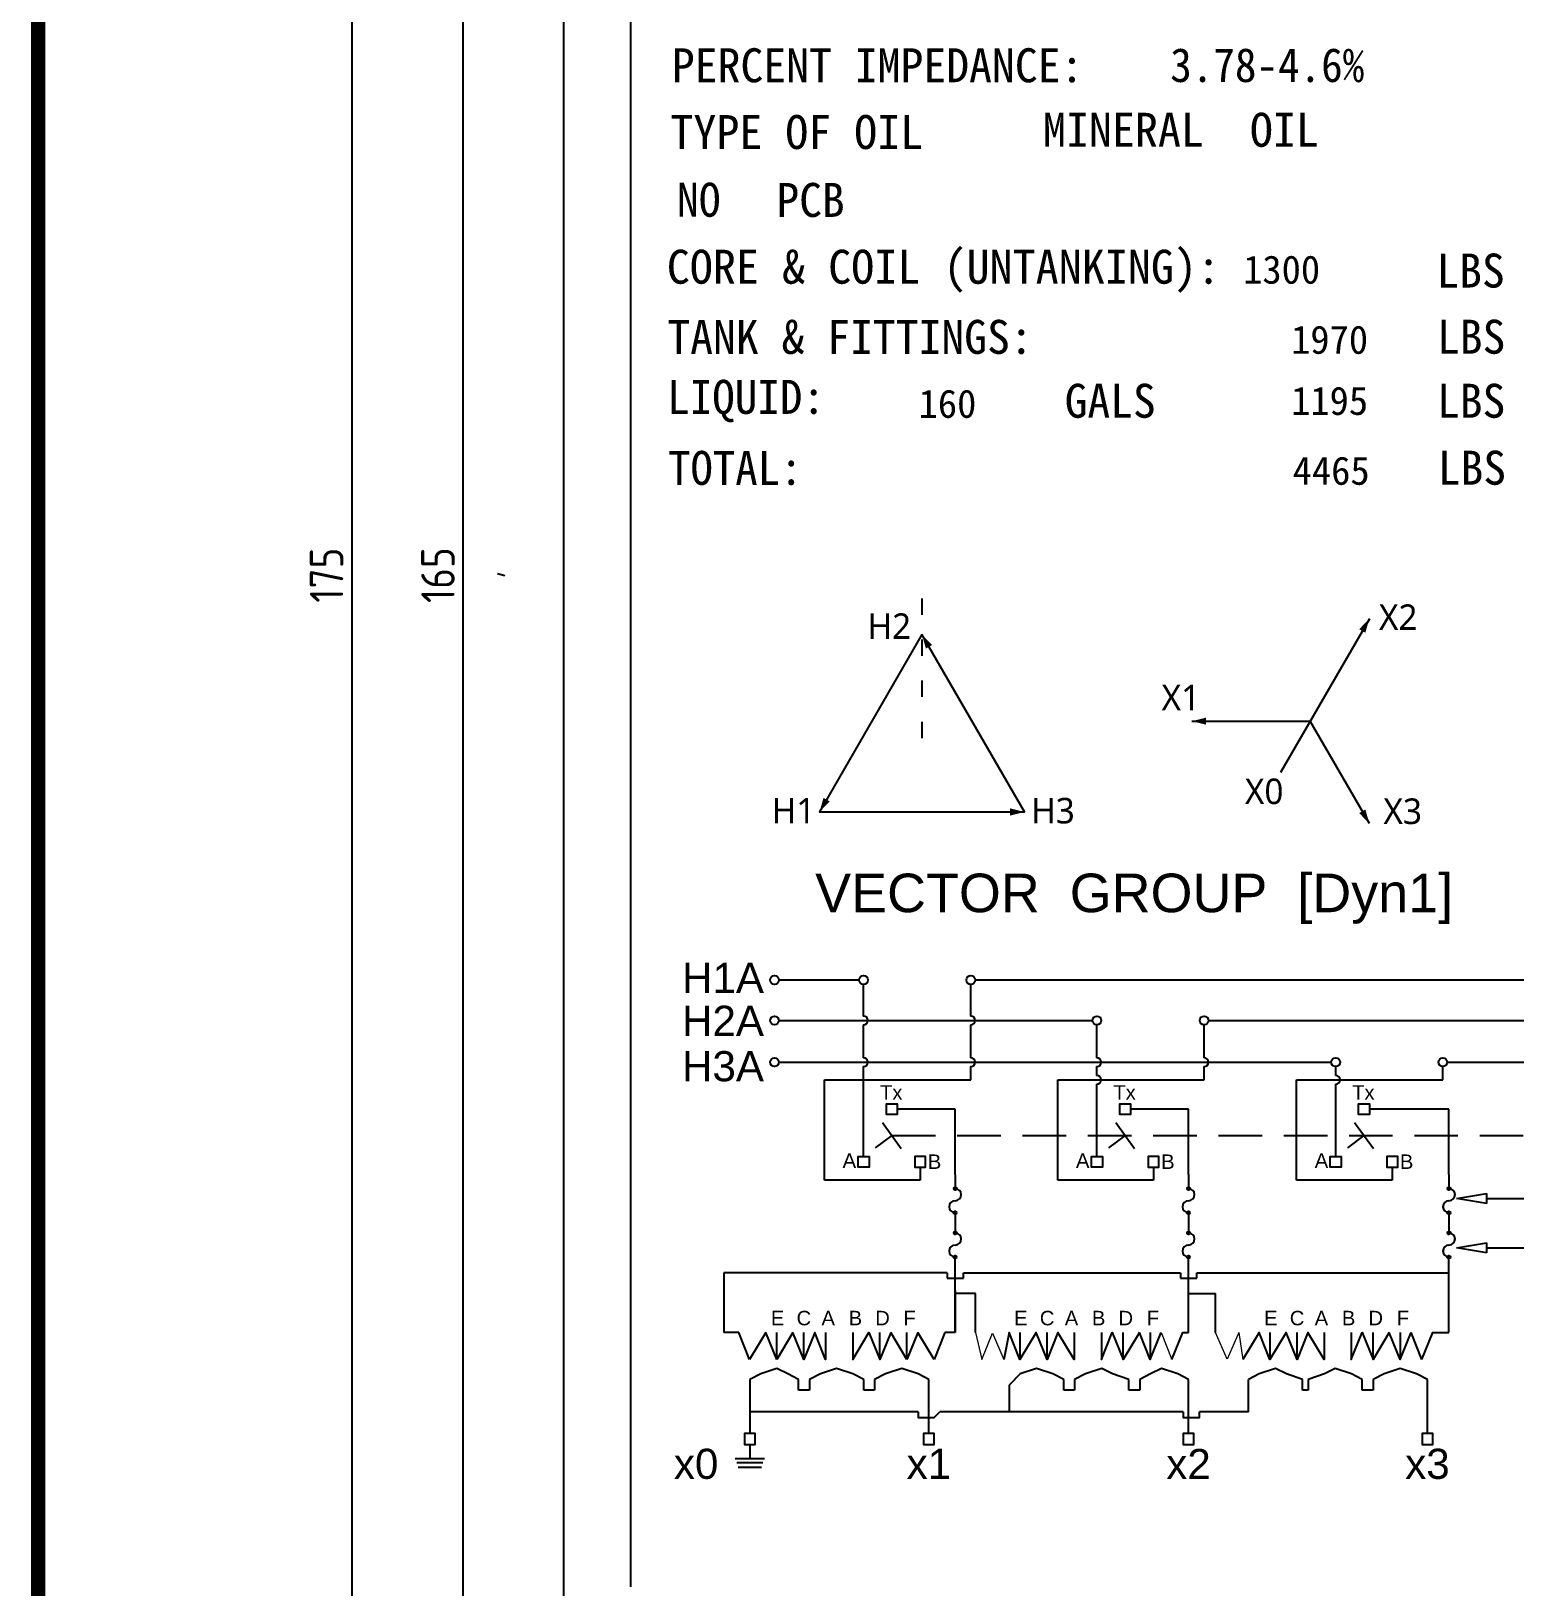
# Model space of a CAD drawing. Header units: millimetres. Extents: x 248233 to 259628, y -181361 to -174035.
# Drawn here: x 259409.1 to 259519.9, y -181174.4 to -181058.3 of the extents above; entities that cross this region are included whole.
import ezdxf
from ezdxf.enums import TextEntityAlignment as Align

# ---------------------------------------------------------------- set-up
doc = ezdxf.new("R2010")
doc.units = ezdxf.units.MM
doc.header["$LTSCALE"] = 13
for name, pattern in [('ACAD_ISO03W100', [1.18, 0.47, -0.71]), ('DASHED', [0.75, 0.5, -0.25]), ('HIDDEN', [9.525, 6.35, -3.175])]:
    doc.linetypes.add(name, pattern=pattern)
for name, color, linetype in [('1', 4, 'Continuous'), ('2', 3, 'Continuous'), ('4', 2, 'HIDDEN'), ('4虚线层', 6, 'DASHED'), ('PDF_Geometry', 7, 'Continuous')]:
    doc.layers.add(name, color=color, linetype=linetype)
doc.layers.add('2细实线', color=3, linetype='Continuous', lineweight=20)
doc.layers.add('标注、文本', color=3, linetype='Continuous', lineweight=25)
doc.styles.add('Arial_txtstyle_2.50_0_0', font='arial.ttf')
doc.styles.add('Note Text (ANSI)', font='arial.ttf')
doc.styles.add('PDF FangSong', font='simfang.ttf')
doc.styles.get("Standard").update_dxf_attribs({"font": 'gbenor.shx', "bigfont": 'gbcbig.shx'})
doc.styles.add('宋体', font='msyh.ttf', dxfattribs={"width": 0.6})
doc.dimstyles.new('ISO-25', dxfattribs={"dimtxt": 2.5, "dimasz": 2.5, "dimexe": 1.25, "dimexo": 0.625, "dimtad": 1, "dimtxsty": 'Standard', "dimcen": 2.5, "dimadec": 0, "dimazin": 0, "dimtfac": 1, "dimtmove": 0, "dimatfit": 3, "dimfxl": 1, "dimarcsym": 0})

# ---------------------------------------------------------------- blocks, each defined once
blk = doc.blocks.new('*D25')
at = {"layer": '2', "color": 0, "linetype": 'Continuous', "lineweight": -2, "transparency": 16777216}
for p, q in [((259450.67, -181016.44), (259440.12, -181016.44)), ((259441.37, -181178.96), (259441.37, -181018.94)), ((259450.67, -181181.46), (259440.12, -181181.46))]:
    blk.add_line(p, q, dxfattribs=at)
at = {"layer": '2', "color": 0, "linetype": 'Continuous', "transparency": 16777216}
for points in [[(259440.95, -181018.94), (259441.79, -181018.94), (259441.37, -181016.44)], [(259440.95, -181178.96), (259441.79, -181178.96), (259441.37, -181181.46)]]:
    blk.add_solid(points, dxfattribs=at)
at = {"layer": 'Defpoints', "color": 0, "linetype": 'Continuous', "transparency": 16777216}
for p in [(259441.37, -181016.44), (259451.29, -181016.44), (259451.29, -181181.46)]:
    blk.add_point(p, dxfattribs=at)
at = {"layer": '2', "color": 0, "linetype": 'Continuous', "transparency": 16777216, "insert": (259439.49, -181098.95), "char_height": 2.5, "attachment_point": 5, "rotation": 90}
blk.add_mtext('165', dxfattribs=at)
blk = doc.blocks.new('*D26')
at = {"layer": '2', "color": 0, "linetype": 'Continuous', "lineweight": -2, "transparency": 16777216}
for p, q in [((259448.25, -181011.44), (259431.81, -181011.44)), ((259433.06, -181013.94), (259433.06, -181183.96)), ((259448.25, -181186.46), (259431.81, -181186.46))]:
    blk.add_line(p, q, dxfattribs=at)
at = {"layer": '2', "color": 0, "linetype": 'Continuous', "transparency": 16777216}
for points in [[(259432.64, -181013.94), (259433.47, -181013.94), (259433.06, -181011.44)], [(259432.64, -181183.96), (259433.47, -181183.96), (259433.06, -181186.46)]]:
    blk.add_solid(points, dxfattribs=at)
at = {"layer": 'Defpoints', "color": 0, "linetype": 'Continuous', "transparency": 16777216}
for p in [(259448.88, -181011.44), (259433.06, -181186.46), (259448.88, -181186.46)]:
    blk.add_point(p, dxfattribs=at)
at = {"layer": '2', "color": 0, "linetype": 'Continuous', "transparency": 16777216, "insert": (259431.18, -181098.95), "char_height": 2.5, "attachment_point": 5, "rotation": 90}
blk.add_mtext('175', dxfattribs=at)

msp = doc.modelspace()

# ---------------------------------------------------------------- hatches: boundary and pattern name
at = {"layer": '标注、文本'}
h = msp.add_hatch(color=256, dxfattribs=at)
h.dxf.hatch_style = 1
h.paths.add_polyline_path([(259478.209, -181144.725, 1), (259477.99, -181144.725, 1)])
h = msp.add_hatch(color=256, dxfattribs=at)
h.dxf.hatch_style = 1
h.paths.add_polyline_path([(259495.624, -181144.725, 1), (259495.405, -181144.725, 1)])
h = msp.add_hatch(color=256, dxfattribs=at)
h.dxf.hatch_style = 1
h.paths.add_polyline_path([(259515.064, -181144.725, 1), (259514.845, -181144.725, 1)])
h = msp.add_hatch(color=256, dxfattribs=at)
h.dxf.hatch_style = 1
h.paths.add_polyline_path([(259478.209, -181146.525, 1), (259477.99, -181146.525, 1)])
h = msp.add_hatch(color=256, dxfattribs=at)
h.dxf.hatch_style = 1
h.paths.add_polyline_path([(259495.624, -181146.525, 1), (259495.405, -181146.525, 1)])
h = msp.add_hatch(color=256, dxfattribs=at)
h.dxf.hatch_style = 1
h.paths.add_polyline_path([(259515.064, -181146.525, 1), (259514.845, -181146.525, 1)])
h = msp.add_hatch(color=256, dxfattribs=at)
h.dxf.hatch_style = 1
h.paths.add_polyline_path([(259478.209, -181148.033, 1), (259477.99, -181148.033, 1)])
h = msp.add_hatch(color=256, dxfattribs=at)
h.dxf.hatch_style = 1
h.paths.add_polyline_path([(259495.624, -181148.033, 1), (259495.405, -181148.033, 1)])
h = msp.add_hatch(color=256, dxfattribs=at)
h.dxf.hatch_style = 1
h.paths.add_polyline_path([(259515.064, -181148.033, 1), (259514.845, -181148.033, 1)])
h = msp.add_hatch(color=256, dxfattribs=at)
h.dxf.hatch_style = 1
h.paths.add_polyline_path([(259478.209, -181149.833, 1), (259477.99, -181149.833, 1)])
h = msp.add_hatch(color=256, dxfattribs=at)
h.dxf.hatch_style = 1
h.paths.add_polyline_path([(259495.624, -181149.833, 1), (259495.405, -181149.833, 1)])
h = msp.add_hatch(color=256, dxfattribs=at)
h.dxf.hatch_style = 1
h.paths.add_polyline_path([(259515.064, -181149.833, 1), (259514.845, -181149.833, 1)])

# ---------------------------------------------------------------- linework, layer by layer
at = {"layer": '1', "color": 0, "linetype": 'Continuous'}
msp.add_line((259409.654, -181294.025), (259409.654, -180945.005), dxfattribs=at)
at = {"layer": '1', "const_width": 1.05}
msp.add_lwpolyline([(259409.654, -180945.005), (259627.004, -180945.005), (259627.004, -181294.025), (259409.654, -181294.025), (259409.654, -180945.005), (259627.004, -180945.005)], dxfattribs=at)
at = {"layer": '2', "linetype": 'Continuous'}
for p, q in [((259464.94, -181129.157), (259470.935, -181129.157)), ((259479.583, -181129.157), (259522.782, -181129.157)), ((259464.94, -181132.173), (259472.053, -181132.173)), ((259472.053, -181132.173), (259488.35, -181132.173)), ((259496.998, -181132.173), (259522.782, -181132.173)), ((259464.94, -181135.297), (259472.053, -181135.297)), ((259472.053, -181135.297), (259506.17, -181135.297)), ((259514.818, -181135.297), (259522.782, -181135.297)), ((259477.492, -181151.01), (259477.492, -181151.415)), ((259478.707, -181151.415), (259478.707, -181151.01)), ((259494.907, -181151.01), (259494.907, -181151.415)), ((259496.122, -181151.415), (259496.122, -181151.01)), ((259477.492, -181151.415), (259478.707, -181151.415)), ((259494.907, -181151.415), (259496.122, -181151.415)), ((259479.62, -181155.455), (259479.62, -181152.545)), ((259495.514, -181152.545), (259497.539, -181152.545)), ((259497.539, -181155.455), (259497.539, -181152.545)), ((259461.943, -181155.455), (259460.822, -181155.455)), ((259462.753, -181157.48), (259461.943, -181155.455)), ((259463.968, -181155.455), (259462.753, -181157.48)), ((259464.778, -181157.48), (259463.968, -181155.455)), ((259465.993, -181155.455), (259464.778, -181157.48)), ((259466.803, -181157.48), (259465.993, -181155.455)), ((259475.308, -181155.455), (259474.498, -181157.48)), ((259474.498, -181157.48), (259474.498, -181155.455)), ((259477.333, -181155.455), (259476.523, -181157.48)), ((259478.099, -181155.455), (259477.333, -181155.455)), ((259512.929, -181157.48), (259512.119, -181155.455))]:
    msp.add_line(p, q, dxfattribs=at)
at = {"layer": '2'}
for p, q in [((259478.099, -181143.667), (259478.099, -181144.725)), ((259495.514, -181143.667), (259495.514, -181144.725)), ((259514.954, -181143.667), (259514.954, -181144.725)), ((259478.099, -181146.525), (259478.099, -181148.033)), ((259495.514, -181146.525), (259495.514, -181148.033)), ((259514.954, -181146.525), (259514.954, -181148.033)), ((259477.492, -181151.01), (259460.822, -181151.01)), ((259478.707, -181151.01), (259494.907, -181151.01)), ((259496.122, -181151.01), (259514.954, -181151.01))]:
    msp.add_line(p, q, dxfattribs=at)
at = {"layer": '2', "color": 3}
for p, q in [((259517.754, -181145.457), (259526.546, -181145.457)), ((259517.754, -181149.139), (259526.546, -181149.139))]:
    msp.add_line(p, q, dxfattribs=at)
at = {"layer": '2', "linetype": 'ACAD_ISO03W100', "ltscale": 0.2}
msp.add_lwpolyline([(259475.615, -181100.677), (259475.615, -181112.203)], dxfattribs=at)
at = {"layer": '2'}
for points in [[(259509.011, -181102.195), (259502.389, -181113.664)], [(259495.768, -181109.841), (259504.596, -181109.841)], [(259509.011, -181117.486), (259504.596, -181109.841)]]:
    msp.add_lwpolyline(points, dxfattribs=at)
for points in [[(259509.011, -181102.195, 0, 0.53, 0), (259508.481, -181103.113, 0.53, 0.53, 0)], [(259475.615, -181103.375, 0, 0.53, 0), (259476.145, -181104.292, 0.53, 0.53, 0)], [(259495.768, -181109.841, 0, 0.53, 0), (259496.828, -181109.841, 0.53, 0.53, 0)], [(259467.97, -181116.617, 0, 0.53, 0), (259468.499, -181115.699, 0.53, 0.53, 0)], [(259483.261, -181116.617, 0, 0.53, 0), (259482.201, -181116.617, 0.53, 0.53, 0)], [(259509.011, -181117.486, 0, 0.53, 0), (259508.481, -181116.569, 0.53, 0.53, 0)]]:
    msp.add_lwpolyline(points, format="xyseb", dxfattribs=at)
msp.add_lwpolyline([(259475.615, -181103.375), (259467.97, -181116.617), (259483.261, -181116.617)], close=True, dxfattribs=at)
at = {"layer": '2', "linetype": 'Continuous'}
for points in [[(259471.261, -181131.847), (259471.261, -181129.482)], [(259471.261, -181134.971), (259471.261, -181132.498)], [(259488.676, -181134.971), (259488.676, -181132.498)], [(259471.261, -181142.321), (259471.261, -181135.623)], [(259488.676, -181136.286), (259488.676, -181135.623)], [(259506.496, -181136.286), (259506.496, -181135.623)], [(259488.676, -181142.321), (259488.676, -181136.938)], [(259506.496, -181142.321), (259506.496, -181136.938)], [(259472.969, -181138.796), (259472.969, -181138.391), (259473.374, -181138.391), (259473.779, -181138.391), (259473.779, -181138.796), (259473.779, -181139.201), (259473.374, -181139.201), (259472.969, -181139.201), (259472.969, -181138.796)], [(259478.099, -181143.667), (259478.099, -181138.796)], [(259490.384, -181138.796), (259490.384, -181138.391), (259490.789, -181138.391), (259491.194, -181138.391), (259491.194, -181138.796), (259491.194, -181139.201), (259490.789, -181139.201), (259490.384, -181139.201), (259490.384, -181138.796)], [(259495.514, -181143.667), (259495.514, -181138.796)], [(259508.204, -181138.796), (259508.204, -181138.391), (259508.609, -181138.391), (259509.014, -181138.391), (259509.014, -181138.796), (259509.014, -181139.201), (259508.609, -181139.201), (259508.204, -181139.201), (259508.204, -181138.796)], [(259514.954, -181143.667), (259514.954, -181138.796)], [(259470.856, -181142.726), (259470.856, -181142.321), (259471.261, -181142.321), (259471.666, -181142.321), (259471.666, -181142.726), (259471.666, -181143.131), (259471.261, -181143.131), (259470.856, -181143.131), (259470.856, -181142.726)], [(259475.893, -181142.726), (259475.893, -181142.321), (259475.488, -181142.321), (259475.083, -181142.321), (259475.083, -181142.726), (259475.083, -181143.131), (259475.488, -181143.131), (259475.893, -181143.131), (259475.893, -181142.726)], [(259488.271, -181142.726), (259488.271, -181142.321), (259488.676, -181142.321), (259489.081, -181142.321), (259489.081, -181142.726), (259489.081, -181143.131), (259488.676, -181143.131), (259488.271, -181143.131), (259488.271, -181142.726)], [(259493.308, -181142.726), (259493.308, -181142.321), (259492.903, -181142.321), (259492.498, -181142.321), (259492.498, -181142.726), (259492.498, -181143.131), (259492.903, -181143.131), (259493.308, -181143.131), (259493.308, -181142.726)], [(259506.091, -181142.726), (259506.091, -181142.321), (259506.496, -181142.321), (259506.901, -181142.321), (259506.901, -181142.726), (259506.901, -181143.131), (259506.496, -181143.131), (259506.091, -181143.131), (259506.091, -181142.726)], [(259511.128, -181142.726), (259511.128, -181142.321), (259510.723, -181142.321), (259510.318, -181142.321), (259510.318, -181142.726), (259510.318, -181143.131), (259510.723, -181143.131), (259511.128, -181143.131), (259511.128, -181142.726)], [(259478.099, -181155.455), (259478.099, -181149.833)], [(259495.514, -181155.455), (259495.514, -181149.833)], [(259514.954, -181155.455), (259514.954, -181149.833)], [(259460.822, -181151.01), (259460.822, -181155.455)], [(259478.099, -181155.455), (259478.099, -181152.32), (259478.099, -181155.455)], [(259479.62, -181152.545), (259478.099, -181152.545)], [(259464.778, -181157.48), (259464.778, -181155.455)], [(259468.423, -181155.455), (259468.423, -181157.48), (259467.613, -181155.455), (259466.803, -181157.48), (259466.803, -181155.455)], [(259470.448, -181155.455), (259470.448, -181157.48), (259471.663, -181155.455), (259472.473, -181157.48), (259472.473, -181155.455)], [(259473.283, -181155.455), (259472.473, -181157.48)], [(259474.498, -181157.48), (259473.283, -181155.455)], [(259476.523, -181157.48), (259475.308, -181155.455)], [(259482.935, -181155.455), (259482.935, -181157.48), (259482.125, -181155.455), (259481.729, -181157.48)], [(259486.985, -181155.455), (259486.985, -181157.48), (259485.77, -181155.455), (259484.96, -181157.48), (259484.15, -181155.455), (259482.935, -181157.48)], [(259484.96, -181157.48), (259484.96, -181155.455)], [(259489.01, -181155.455), (259489.01, -181157.48), (259489.82, -181155.455), (259490.63, -181157.48), (259490.63, -181155.455)], [(259491.845, -181155.455), (259490.63, -181157.48)], [(259492.655, -181155.455), (259492.655, -181157.48), (259491.845, -181155.455)], [(259492.655, -181157.48), (259493.465, -181155.455)], [(259494.275, -181157.48), (259495.085, -181155.455), (259495.514, -181155.455)], [(259501.589, -181155.455), (259501.589, -181157.48), (259500.779, -181155.455), (259499.564, -181157.48)], [(259505.639, -181155.455), (259505.639, -181157.48), (259504.424, -181155.455), (259503.614, -181157.48), (259502.804, -181155.455), (259501.589, -181157.48)], [(259503.614, -181157.48), (259503.614, -181155.455)], [(259507.664, -181155.455), (259507.664, -181157.48), (259508.474, -181155.455), (259509.284, -181157.48), (259509.284, -181155.455)], [(259510.499, -181155.455), (259509.284, -181157.48)], [(259511.309, -181155.455), (259511.309, -181157.48), (259510.499, -181155.455)], [(259511.309, -181157.48), (259512.119, -181155.455)], [(259512.929, -181157.48), (259513.739, -181155.455), (259514.954, -181155.455)], [(259466.415, -181158.96), (259465.605, -181158.555), (259464.795, -181158.15), (259463.58, -181158.555), (259462.77, -181158.96)], [(259462.77, -181158.96), (259462.77, -181163.01)], [(259466.415, -181159.77), (259466.415, -181158.96)], [(259471.275, -181158.96), (259470.465, -181158.555), (259469.25, -181158.15), (259468.035, -181158.555), (259467.225, -181158.96)], [(259467.225, -181158.96), (259467.225, -181159.77)], [(259471.275, -181159.77), (259471.275, -181158.96)], [(259476.135, -181158.96), (259475.325, -181158.555), (259474.11, -181158.15), (259472.895, -181158.555), (259472.085, -181158.96)], [(259472.085, -181158.96), (259472.085, -181159.77)], [(259476.135, -181163.01), (259476.135, -181158.96)], [(259486.199, -181158.96), (259485.389, -181158.555), (259484.174, -181158.15), (259482.959, -181158.555), (259482.149, -181159.365)], [(259486.199, -181159.77), (259486.199, -181158.96)], [(259491.059, -181158.96), (259489.844, -181158.555), (259489.034, -181158.15), (259487.819, -181158.555), (259487.009, -181158.96)], [(259487.009, -181158.96), (259487.009, -181159.77)], [(259491.059, -181159.77), (259491.059, -181158.96)], [(259495.514, -181158.96), (259494.704, -181158.555), (259493.489, -181158.15), (259492.679, -181158.555), (259491.869, -181158.96)], [(259491.869, -181158.96), (259491.869, -181159.77)], [(259495.514, -181163.01), (259495.514, -181158.96)], [(259495.514, -181158.96), (259495.514, -181158.96)], [(259504.03, -181158.96), (259502.815, -181158.555), (259502.005, -181158.15), (259500.79, -181158.555), (259499.98, -181158.96)], [(259499.98, -181161.39), (259499.98, -181158.96)], [(259504.03, -181159.77), (259504.03, -181158.96)], [(259508.485, -181158.96), (259507.675, -181158.555), (259506.46, -181158.15), (259505.65, -181158.555), (259504.435, -181158.96)], [(259504.435, -181158.96), (259504.435, -181159.77)], [(259508.485, -181159.77), (259508.485, -181158.96)], [(259513.345, -181158.96), (259512.535, -181158.555), (259511.32, -181158.15), (259510.105, -181158.555), (259509.295, -181158.96)], [(259509.295, -181158.96), (259509.295, -181159.77)], [(259513.345, -181163.01), (259513.345, -181158.96)], [(259513.345, -181158.96), (259513.345, -181158.96)], [(259467.225, -181159.77), (259466.415, -181159.77)], [(259472.085, -181159.77), (259471.275, -181159.77)], [(259482.149, -181161.39), (259482.149, -181159.365)], [(259487.009, -181159.77), (259486.199, -181159.77)], [(259491.869, -181159.77), (259491.059, -181159.77)], [(259504.435, -181159.77), (259504.03, -181159.77)], [(259509.295, -181159.77), (259508.485, -181159.77)], [(259475.325, -181161.39), (259462.77, -181161.39)], [(259475.325, -181161.39), (259475.325, -181161.795), (259476.135, -181161.795), (259476.54, -181161.795), (259476.945, -181161.39)], [(259495.109, -181161.39), (259476.945, -181161.39)], [(259495.109, -181161.39), (259495.109, -181161.795), (259495.514, -181161.795), (259496.324, -181161.795), (259496.324, -181161.39)], [(259499.98, -181161.39), (259496.324, -181161.39)], [(259463.175, -181163.415), (259463.175, -181163.01), (259462.77, -181163.01), (259462.365, -181163.01), (259462.365, -181163.415), (259462.365, -181163.82), (259462.77, -181163.82), (259463.175, -181163.82), (259463.175, -181163.415)], [(259476.54, -181163.415), (259476.54, -181163.01), (259476.135, -181163.01), (259475.73, -181163.01), (259475.73, -181163.415), (259475.73, -181163.82), (259476.135, -181163.82), (259476.54, -181163.82), (259476.54, -181163.415)], [(259495.919, -181163.415), (259495.919, -181163.01), (259495.514, -181163.01), (259495.109, -181163.01), (259495.109, -181163.415), (259495.109, -181163.82), (259495.514, -181163.82), (259495.919, -181163.82), (259495.919, -181163.415)], [(259513.75, -181163.415), (259513.75, -181163.01), (259513.345, -181163.01), (259512.94, -181163.01), (259512.94, -181163.415), (259512.94, -181163.82), (259513.345, -181163.82), (259513.75, -181163.82), (259513.75, -181163.415)]]:
    msp.add_lwpolyline(points, dxfattribs=at)
at = {"layer": '2'}
for centre, start, end in [((259478.099, -181145.175), 270, 90), ((259495.514, -181145.175), 270, 90), ((259514.954, -181145.175), 270, 90), ((259478.099, -181146.075), 90, 270), ((259495.514, -181146.075), 90, 270), ((259514.954, -181146.075), 90, 270), ((259478.099, -181148.483), 270, 90), ((259495.514, -181148.483), 270, 90), ((259514.954, -181148.483), 270, 90), ((259478.099, -181149.383), 90, 270), ((259495.514, -181149.383), 90, 270), ((259514.954, -181149.383), 90, 270)]:
    msp.add_arc(centre, 0.45, start, end, dxfattribs=at)
at = {"layer": '2细实线', "linetype": 'ByBlock'}
for p, q in [((259479.62, -181155.455), (259480.098, -181157.48)), ((259480.098, -181157.48), (259480.873, -181155.511)), ((259480.873, -181155.511), (259481.729, -181157.48)), ((259493.465, -181155.455), (259494.275, -181157.48)), ((259498.385, -181157.445), (259497.539, -181155.455)), ((259499.272, -181155.455), (259498.385, -181157.445)), ((259499.272, -181155.455), (259499.564, -181157.48))]:
    msp.add_line(p, q, dxfattribs=at)
at = {"layer": '4虚线层', "ltscale": 0.5}
msp.add_line((259473.374, -181140.761), (259525.564, -181140.761), dxfattribs=at)
at = {"layer": 'PDF_Geometry', "lineweight": 25}
for points in [[(259448.879, -181011.445), (259598.9, -181011.445), (259598.9, -181186.46), (259448.879, -181186.46), (259448.879, -181011.445)], [(259453.878, -181174.44), (259453.878, -181023.408)], [(259444.498, -181099.008), (259443.936, -181098.84)]]:
    msp.add_lwpolyline(points, dxfattribs=at)
at = {"layer": '标注、文本'}
for p, q in [((259479.257, -181131.847), (259479.257, -181129.482)), ((259479.257, -181134.971), (259479.257, -181132.498)), ((259496.672, -181134.971), (259496.672, -181132.498)), ((259479.257, -181136.612), (259479.257, -181135.623)), ((259496.672, -181136.612), (259496.672, -181135.623)), ((259514.492, -181136.612), (259514.492, -181135.623)), ((259468.332, -181144.099), (259468.332, -181136.612)), ((259468.332, -181136.612), (259479.257, -181136.612)), ((259485.747, -181144.099), (259485.747, -181136.612)), ((259485.747, -181136.612), (259496.672, -181136.612)), ((259503.567, -181144.099), (259503.567, -181136.612)), ((259503.567, -181136.612), (259514.492, -181136.612)), ((259478.099, -181138.796), (259473.779, -181138.796)), ((259495.514, -181138.796), (259491.194, -181138.796)), ((259514.954, -181138.796), (259509.014, -181138.796)), ((259472.673, -181139.786), (259474.076, -181141.735)), ((259490.088, -181139.786), (259491.491, -181141.735)), ((259507.908, -181139.786), (259509.311, -181141.735)), ((259473.374, -181140.761), (259472.138, -181141.685)), ((259490.789, -181140.761), (259489.553, -181141.685)), ((259508.609, -181140.761), (259507.373, -181141.685)), ((259475.488, -181143.131), (259475.488, -181144.099)), ((259492.903, -181143.131), (259492.903, -181144.099)), ((259510.723, -181143.131), (259510.723, -181144.099)), ((259475.488, -181144.099), (259468.332, -181144.099)), ((259492.903, -181144.099), (259485.747, -181144.099)), ((259510.723, -181144.099), (259503.567, -181144.099)), ((259515.504, -181145.457), (259517.754, -181145.082)), ((259517.754, -181145.082), (259517.754, -181145.832)), ((259517.754, -181145.832), (259515.504, -181145.457)), ((259515.504, -181149.139), (259517.754, -181148.764)), ((259517.754, -181149.514), (259515.504, -181149.139)), ((259517.754, -181148.764), (259517.754, -181149.514)), ((259462.77, -181163.82), (259462.77, -181164.889)), ((259463.854, -181164.889), (259461.687, -181164.889)), ((259463.748, -181165.191), (259461.792, -181165.191)), ((259463.632, -181165.524), (259461.909, -181165.524))]:
    msp.add_line(p, q, dxfattribs=at)
for centre, radius in [((259464.614, -181129.157), 0.326), ((259471.261, -181129.157), 0.326), ((259479.257, -181129.157), 0.326), ((259464.614, -181132.173), 0.326), ((259488.676, -181132.173), 0.326), ((259496.672, -181132.173), 0.326), ((259464.614, -181135.297), 0.326), ((259506.496, -181135.297), 0.326), ((259514.492, -181135.297), 0.326), ((259478.099, -181144.725), 0.109), ((259495.514, -181144.725), 0.109), ((259514.954, -181144.725), 0.109), ((259478.099, -181146.525), 0.109), ((259495.514, -181146.525), 0.109), ((259514.954, -181146.525), 0.109), ((259514.954, -181146.525), 0.109), ((259478.099, -181148.033), 0.109), ((259495.514, -181148.033), 0.109), ((259514.954, -181148.033), 0.109), ((259478.099, -181149.833), 0.109), ((259495.514, -181149.833), 0.109), ((259514.954, -181149.833), 0.109)]:
    msp.add_circle(centre, radius, dxfattribs=at)
for centre in [(259471.261, -181132.173), (259479.257, -181132.173), (259471.261, -181135.297), (259479.257, -181135.297), (259488.676, -181135.297), (259496.672, -181135.297), (259488.676, -181136.612), (259506.496, -181136.612)]:
    msp.add_arc(centre, 0.326, 270, 90, dxfattribs=at)

# ---------------------------------------------------------------- texts
at = {"layer": '2', "style": '宋体'}
for s, p in [('X2', (259509.726, -181103.036)), ('H2', (259471.55, -181103.704)), ('X1', (259493.503, -181109.035)), ('X0', (259499.723, -181116.031)), ('H1', (259464.399, -181117.472)), ('H3', (259483.765, -181117.472)), ('X3', (259510.062, -181117.516))]:
    msp.add_text(s, height=1.9069, dxfattribs=at).set_placement(p)
at = {"layer": '2', "style": 'Note Text (ANSI)'}
for s, p in [('H1A', (259463.827, -181130.126)), ('H2A', (259463.827, -181133.325)), ('H3A', (259463.827, -181136.714))]:
    msp.add_text(s, height=2.25, dxfattribs=at).set_placement(p, align=Align.RIGHT)
for s, height, p in [('Tx', 1.08, (259473.324, -181137.547)), ('Tx', 1.08, (259490.739, -181137.547)), ('Tx', 1.08, (259508.559, -181137.547)), ('A', 1.08, (259470.199, -181142.635)), ('B', 1.08, (259476.559, -181142.715)), ('A', 1.08, (259487.614, -181142.635)), ('B', 1.08, (259493.974, -181142.715)), ('A', 1.08, (259505.434, -181142.635)), ('B', 1.08, (259511.794, -181142.715)), ('E', 1.08, (259464.845, -181154.375)), ('C', 1.08, (259466.803, -181154.385)), ('A', 1.08, (259468.622, -181154.385)), ('B', 1.08, (259470.65, -181154.385)), ('D', 1.08, (259472.675, -181154.385)), ('F', 1.08, (259474.7, -181154.385)), ('E', 1.08, (259483.001, -181154.375)), ('C', 1.08, (259484.96, -181154.385)), ('A', 1.08, (259486.779, -181154.385)), ('B', 1.08, (259488.807, -181154.385)), ('D', 1.08, (259490.832, -181154.385)), ('F', 1.08, (259492.857, -181154.385)), ('E', 1.08, (259501.656, -181154.375)), ('C', 1.08, (259503.614, -181154.385)), ('A', 1.08, (259505.433, -181154.385)), ('B', 1.08, (259507.461, -181154.385)), ('D', 1.08, (259509.486, -181154.385)), ('F', 1.08, (259511.511, -181154.385)), ('x0', 2.25, (259458.763, -181165.26)), ('x1', 2.25, (259476.135, -181165.26)), ('x2', 2.25, (259495.514, -181165.26)), ('x3', 2.25, (259513.345, -181165.26))]:
    msp.add_text(s, height=height, dxfattribs=at).set_placement(p, align=Align.MIDDLE)
at = {"layer": '2', "linetype": 'Continuous', "char_height": 2.53409, "attachment_point": 7, "style": 'PDF FangSong'}
for s, insert in [('\\W0.990022;PERCENT IMPEDANCE:', (259456.948, -181062.205)), ('{\\W0.9335;3.78-4.6%}', (259494.148, -181062.19)), ('\\W0.994479;TYPE OF OIL', (259456.847, -181067.186)), ('{\\W0.9956;MINERAL  OIL}', (259484.649, -181067.019)), ('\\W0.943330;NO', (259457.339, -181072.24)), ('\\W0.986198;PCB', (259464.753, -181072.254)), ('{\\W0.9982;CORE & COIL (UNTANKING): \\fSimSun|b0|i0|c134|p2;\\H0.8333x;\\W1;1300}', (259456.571, -181077.873)), ('\\W0.985571;LBS', (259514.016, -181077.525)), ('\\W0.988717;TANK & FITTINGS:', (259456.615, -181082.477)), ('\\W0.985572;LBS', (259514.059, -181082.463)), ('{\\fSimSun|b0|i0|c134|p2;\\H0.8333x;1970}', (259503.17, -181082.463)), ('{\\W0.976;LIQUID:}', (259456.6, -181087.546)), ('{\\W0.9851;GALS}', (259486.271, -181087.241)), ('\\W0.985572;LBS', (259514.059, -181087.241)), ('{\\fSimSun|b0|i0|c134|p2;\\H0.8333x;160}', (259475.367, -181087.241)), ('{\\fSimSun|b0|i0|c134|p2;\\H0.8333x;1195}', (259503.17, -181087.023)), ('\\W0.968789;TOTAL:', (259456.673, -181092.252)), ('{\\fSimSun|b0|i0|c134|p2;\\H0.8333x;4465}', (259503.286, -181092.237)), ('\\W0.985572;LBS', (259514.117, -181092.237))]:
    msp.add_mtext(s, dxfattribs=dict(at, insert=insert))
at = {"layer": '4', "color": 3, "lineweight": -3, "style": 'Arial_txtstyle_2.50_0_0'}
msp.add_text('VECTOR  GROUP  [Dyn1]', height=2.88, dxfattribs=at).set_placement((259467.647, -181124.099))

# ---------------------------------------------------------------- dimensions: what is measured, and where the dimension line sits
at = {"layer": '2', "linetype": 'Continuous'}
for base, p1, p2, picture, middle in [((259433.057, -181186.46), (259448.879, -181011.445), (259448.879, -181186.46), '*D26', (259431.182, -181098.952)), ((259441.369, -181016.443), (259451.294, -181181.461), (259451.294, -181016.443), '*D25', (259439.494, -181098.952))]:
    dim = msp.add_linear_dim(base=base, p1=p1, p2=p2, angle=90, dimstyle='ISO-25', override={"dimdec": 0}, dxfattribs=at)
    dim.commit()
    dim.dimension.update_dxf_attribs({"geometry": picture, "text_midpoint": middle})

doc.saveas('drawing.dxf')
